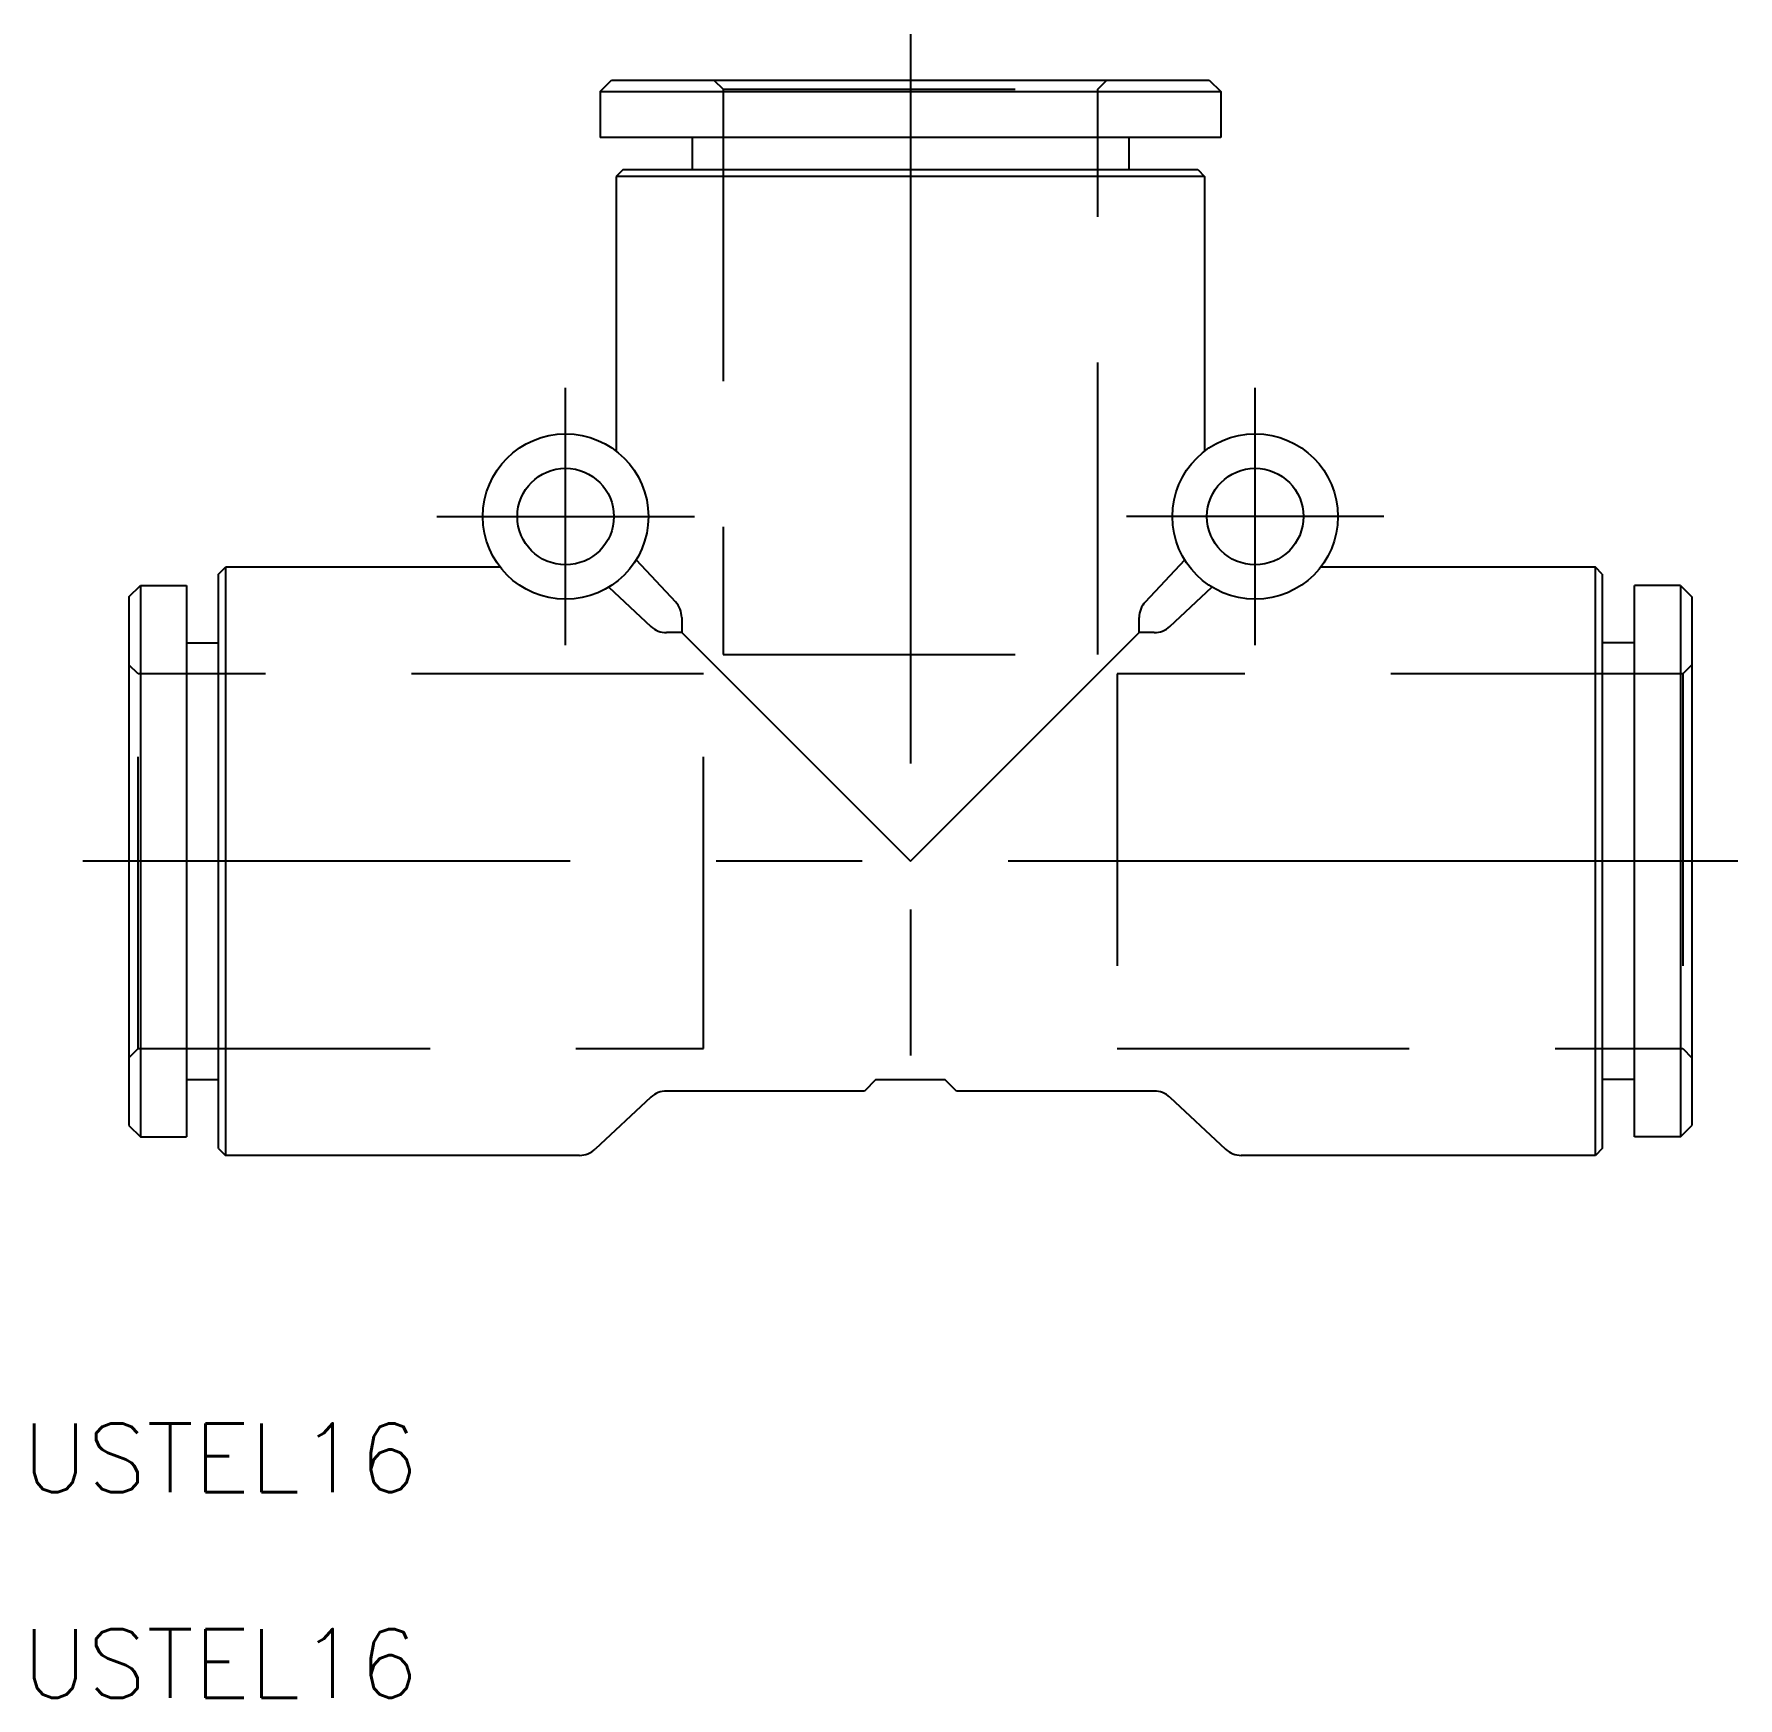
# Model space of a CAD drawing. Extents: x -38 to 89, y -36 to 36.
# Drawn here: x -38.1 to 36, y -36.4 to 36 of the extents above; entities that cross this region are included whole.
import ezdxf

# ---------------------------------------------------------------- set-up
doc = ezdxf.new("R2010")
doc.units = 0
doc.linetypes.add('CENTER', pattern=[50.8, 31.75, -6.35, 6.35, -6.35])
doc.linetypes.add('DASHED', pattern=[19.05, 12.7, -6.35])
doc.layers.get('0').update_dxf_attribs({"linetype": 'CONTINUOUS'})
doc.layers.add('CENTER', color=1, linetype='CENTER')
doc.styles.get("Standard").update_dxf_attribs({"font": 'txt.shx', "height": 3, "bigfont": 'bigfont.shx'})

msp = doc.modelspace()

# ---------------------------------------------------------------- linework, layer by layer
at = {"color": 7, "linetype": 'CONTINUOUS'}
for p, q in [((-13.5, 33.5), (-13, 34)), ((-13.5, 33.5), (0, 33.5)), ((-13.5, 33.5), (-13.5, 31.5)), ((-13, 34), (0, 34)), ((0, 34), (13, 34)), ((0, 33.5), (13.5, 33.5)), ((13, 34), (13.5, 33.5)), ((13.5, 33.5), (13.5, 31.5)), ((13.5, 31.5), (-13.5, 31.5)), ((-9.5, 31.5), (-9.5, 30.1)), ((9.5, 31.5), (9.5, 30.1)), ((-12.5, 30.1), (-12.8, 29.8)), ((12.8, 29.8), (-12.8, 29.8)), ((-12.8, 29.8), (-12.8, 17.849561)), ((-12.5, 30.1), (12.5, 30.1)), ((12.5, 30.1), (12.8, 29.8)), ((12.8, 29.8), (12.8, 17.849561)), ((-30.1, 12.5), (-29.8, 12.8)), ((-29.8, 12.8), (-29.8, -12.8)), ((-17.849561, 12.8), (-29.8, 12.8)), ((-11.932727, 13.115426), (-10.220245, 11.288055)), ((10.220245, 11.288055), (11.932727, 13.115426)), ((29.8, 12.8), (17.849561, 12.8)), ((29.8, -12.8), (29.8, 12.8)), ((30.1, 12.5), (29.8, 12.8)), ((-34, 11.5), (-33.5, 12)), ((-33.5, 12), (-33.5, -12)), ((-33.5, 12), (-31.5, 12)), ((-31.5, 12), (-31.5, -12)), ((-30.1, -12.5), (-30.1, 12.5)), ((-13.115426, 11.932727), (-11.288055, 10.220245)), ((11.288055, 10.220245), (13.115426, 11.932727)), ((30.1, 12.5), (30.1, -12.5)), ((31.5, -12), (31.5, 12)), ((33.5, 12), (31.5, 12)), ((33.5, 12), (33.5, -12)), ((33.5, 12), (34, 11.5)), ((-34, 11.5), (-34, -11.5)), ((34, 11.5), (34, -11.5)), ((-9.949874, 10.605837), (-9.949874, 9.949874)), ((9.949874, 9.949874), (9.949874, 10.605837)), ((-9.949874, 9.949874), (-10.605837, 9.949874)), ((-9.949874, 9.949874), (0, 0)), ((0, 0), (9.949874, 9.949874)), ((10.605837, 9.949874), (9.949874, 9.949874)), ((-31.5, 9.5), (-30.1, 9.5)), ((31.5, 9.5), (30.1, 9.5)), ((-31.5, -9.5), (-30.1, -9.5)), ((-1.5, -9.5), (-2, -10)), ((-1.5, -9.5), (1.5, -9.5)), ((2, -10), (1.5, -9.5)), ((31.5, -9.5), (30.1, -9.5)), ((-11.288155, -10.268945), (-13.711845, -12.531055)), ((-2, -10), (-10.605837, -10)), ((10.605837, -10), (2, -10)), ((11.288155, -10.268945), (13.711845, -12.531055)), ((-34, -11.5), (-33.5, -12)), ((33.5, -12), (34, -11.5)), ((-33.5, -12), (-31.5, -12)), ((-30.1, -12.5), (-29.8, -12.8)), ((30.1, -12.5), (29.8, -12.8)), ((33.5, -12), (31.5, -12)), ((-14.394163, -12.8), (-29.8, -12.8)), ((29.8, -12.8), (14.394163, -12.8))]:
    msp.add_line(p, q, dxfattribs=at)
at = {"color": 3, "linetype": 'DASHED'}
for p, q in [((-8.55, 34), (-8.15, 33.6)), ((-8.15, 33.6), (-8.15, 9)), ((-8.15, 33.6), (8.15, 33.6)), ((8.15, 33.6), (8.55, 34)), ((8.15, 9), (8.15, 33.6)), ((-8.15, 9), (8.15, 9)), ((-33.6, 8.15), (-34, 8.55)), ((34, 8.55), (33.6, 8.15)), ((-33.6, -8.15), (-33.6, 8.15)), ((-9, 8.15), (-33.6, 8.15)), ((-9, -8.15), (-9, 8.15)), ((9, 8.15), (9, -8.15)), ((33.6, 8.15), (9, 8.15)), ((33.6, 8.15), (33.6, -8.15)), ((-34, -8.55), (-33.6, -8.15)), ((-33.6, -8.15), (-9, -8.15)), ((9, -8.15), (33.6, -8.15)), ((33.6, -8.15), (34, -8.55))]:
    msp.add_line(p, q, dxfattribs=at)
at = {"color": 7, "linetype": 'CONTINUOUS'}
for centre, radius in [((-15, 15), 3.6), ((15, 15), 3.6), ((-15, 15), 2.1), ((15, 15), 2.1)]:
    msp.add_circle(centre, radius, dxfattribs=at)
for centre, radius, start, end in [((-10.947397, 10.605406), 0.997522, 0.02473611, 43.19195567), ((10.947397, 10.605406), 0.997522, 136.80804433, 179.97526389), ((-10.605404, 10.947401), 0.997527, 226.80815211, 269.97515611), ((10.605406, 10.947397), 0.997522, 270.02473611, 313.19195567), ((-10.605837, -11), 1, 90, 133.02506599), ((10.605837, -11), 1, 46.97493401, 90), ((-14.394163, -11.8), 1, 270, 313.02506599), ((14.394163, -11.8), 1, 226.97493401, 270)]:
    msp.add_arc(centre, radius, start, end, dxfattribs=at)
at = {"layer": 'CENTER', "color": 1, "linetype": 'CENTER'}
for p, q in [((0, 36), (0, -14)), ((-15, 9.4), (-15, 20.6)), ((15, 9.4), (15, 20.6)), ((-20.6, 15), (-9.4, 15)), ((20.6, 15), (9.4, 15)), ((36, 0), (-36, 0))]:
    msp.add_line(p, q, dxfattribs=at)

# ---------------------------------------------------------------- texts
at = {"color": 7, "linetype": 'CONTINUOUS'}
for p in [(-38.638598, -27.466288), (-38.638598, -36.414961)]:
    msp.add_text('USTEL16', height=3, dxfattribs=at).set_placement(p)

doc.saveas('drawing.dxf')
